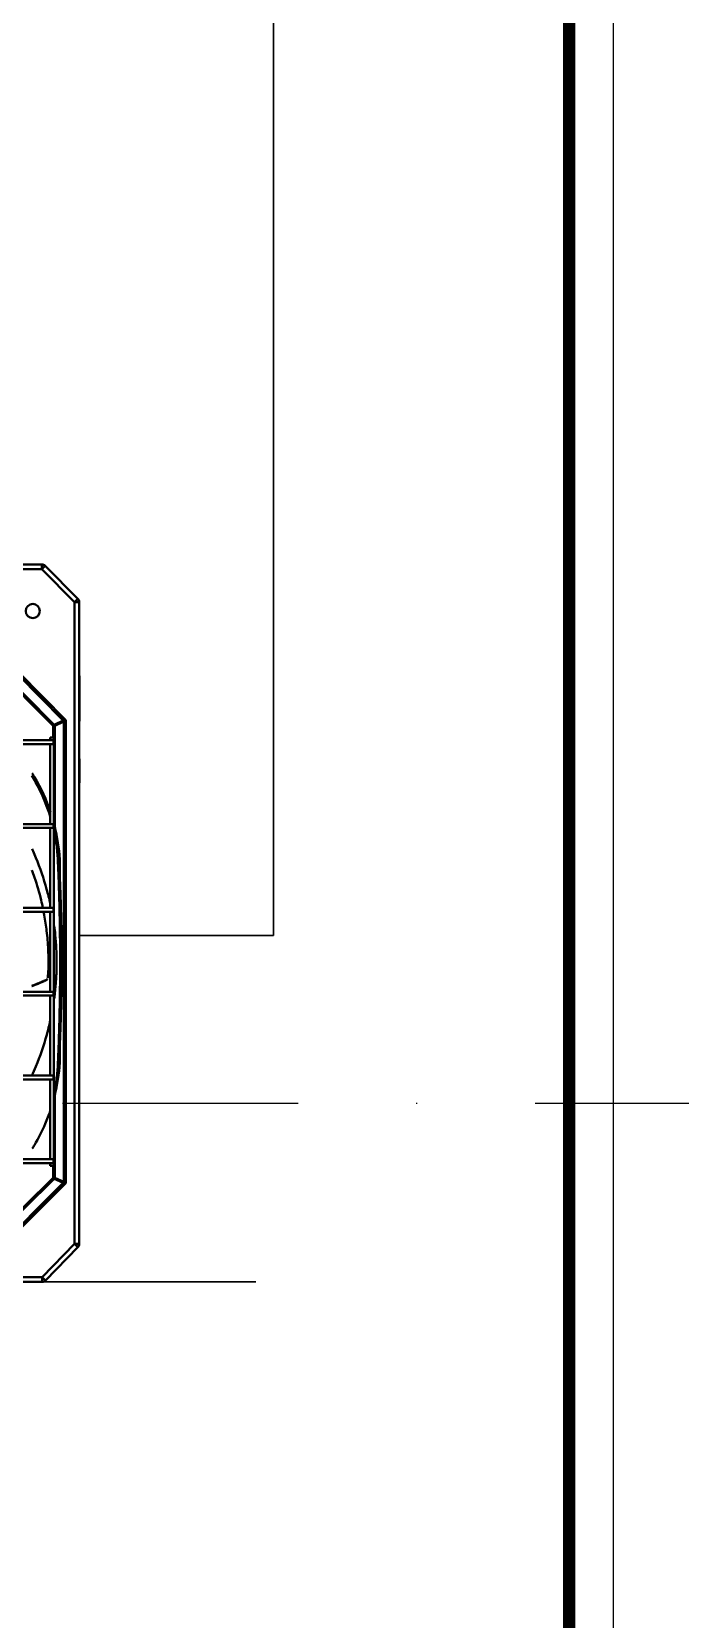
# Model space of a CAD drawing. Extents: x 58467 to 79089, y -33726 to -17391.
# Drawn here: x 78491.4 to 78560.1, y -19793.7 to -19625.5 of the extents above; entities that cross this region are included whole.
import ezdxf
from ezdxf.enums import TextEntityAlignment as Align

# ---------------------------------------------------------------- set-up
doc = ezdxf.new("R2010")
doc.units = 0
doc.header["$LTSCALE"] = 100
doc.linetypes.add('DASHDOT2', pattern=[0.5, 0.25, -0.125, 0, -0.125])
doc.linetypes.add('HIDDEN2', pattern=[0.1875, 0.125, -0.0625])
doc.layers.add('+ENTE-HVAC-VRF-KLİMA BAKIR BORU', color=52, linetype='COPPER_LINE', lineweight=30)
doc.layers.add('+ENTE-ST-DOSEME USTU KONDDRENAJ', color=110, linetype='DOSEMEUSTUKONDENSDRENAJ_LINE', lineweight=40)
for name, color, linetype in [('3-cam', 4, 'Continuous'), ('BA_axis', 5, 'DASHDOT2'), ('DTR', 24, 'Continuous'), ('Kompozit', 122, 'Continuous')]:
    doc.layers.add(name, color=color, linetype=linetype)
doc.styles.add('text1', font='arial.ttf', dxfattribs={"height": 20})
doc.linetypes.add('COPPER_LINE', pattern='A,35,-10,["COPPER",Standard,S=15,R=0,X=-0.075,Y=-7.5],-95', length=140)
doc.linetypes.add('DOSEMEUSTUKONDENSDRENAJ_LINE', pattern='A,300,-40,["CD",Standard,S=15,R=0,X=-35,Y=-7.5],0', length=340)

# ---------------------------------------------------------------- blocks, each defined once
blk = doc.blocks.new('*U176')
blk.add_line((0, 0), (0, -696))
at = {"linetype": 'Continuous', "style": 'text1'}
blk.add_attdef('1', text='', height=40, dxfattribs=at).set_placement((0, 38), align=Align.MIDDLE)
blk = doc.blocks.new('AXIS')
at = {"layer": 'BA_axis', "xscale": -1, "rotation": 270}
blk.add_blockref('*U176', (4176.09, -32187.27), dxfattribs=at)
blk = doc.blocks.new('A$C56216D09')
at = {"layer": '3-cam'}
for p, q in [((3722.2, -2673.37, 1.31), (3722.2, -535.57, 1.31)), ((3722.7, -2673.37, 1.31), (3722.7, -535.57, 1.31)), ((3722.85, -2673.37, 1.31), (3722.85, -535.57, 1.31)), ((3723.35, -535.57, 1.31), (3723.35, -2674.52, 1.31))]:
    blk.add_line(p, q, dxfattribs=at)
at = {"layer": '3-cam', "color": 1, "linetype": 'HIDDEN2', "ltscale": 5, "const_width": 0.152, "elevation": 1.31}
blk.add_lwpolyline([(3722.78, -2673.37), (3722.78, -535.57)], dxfattribs=at)
at = {"layer": 'DTR', "color": 252}
for p, q in [((3722.3, -2673.37, 1.31), (3722.3, -535.52, 1.31)), ((3722.4, -2673.37, 1.31), (3722.4, -535.52, 1.31)), ((3722.5, -2673.37, 1.31), (3722.5, -535.52, 1.31)), ((3722.6, -2673.37, 1.31), (3722.6, -535.52, 1.31)), ((3722.95, -2673.37, 1.31), (3722.95, -535.52, 1.31)), ((3723.05, -2673.37, 1.31), (3723.05, -535.52, 1.31)), ((3723.15, -2673.37, 1.31), (3723.15, -535.52, 1.31)), ((3723.25, -2673.37, 1.31), (3723.25, -535.52, 1.31))]:
    blk.add_line(p, q, dxfattribs=at)
at = {"layer": 'Kompozit', "elevation": 1.31}
blk.add_lwpolyline([(2061.01, -2678.62), (3727.49, -2678.62), (3727.49, -517.73)], dxfattribs=at)
blk = doc.blocks.new('4. KAT SOL')
at = {"layer": '+ENTE-HVAC-VRF-KLİMA BAKIR BORU', "color": 2, "linetype": 'Continuous'}
for p, q in [((54207.6, -32265.08, -3.54), (54207.6, -32422.36, -3.54)), ((54207.6, -32422.36, -3.54), (54187.01, -32422.36, -3.54)), ((54183.08, -32459.05, -3.54), (54205.73, -32459.05, -3.54))]:
    blk.add_line(p, q, dxfattribs=at)
at = {"color": 3}
for p, q in [((54067.03, -32383.05, -3.54), (54183.03, -32383.05, -3.54)), ((54183.03, -32383.55, -3.54), (54067.03, -32383.55, -3.54)), ((54183.03, -32383.05, -3.54), (54183.03, -32383.55, -3.54)), ((54183.39, -32383.2, -3.54), (54183.03, -32383.55, -3.54)), ((54186.51, -32387.03, -3.54), (54183.03, -32383.55, -3.54)), ((54183.39, -32383.2, -3.54), (54186.87, -32386.67, -3.54)), ((54186.87, -32386.67, -3.54), (54186.51, -32387.03, -3.54)), ((54186.51, -32455.03, -3.54), (54186.51, -32387.03, -3.54)), ((54186.51, -32387.03, -3.54), (54187.01, -32387.03, -3.54)), ((54187.01, -32387.03, -3.54), (54187.01, -32455.03, -3.54)), ((54185.31, -32399.58, -3.54), (54177.55, -32391.73, -3.54)), ((54177.59, -32391.47, -3.54), (54185.57, -32399.54, -3.54)), ((54184.25, -32400.13, -3.54), (54177, -32392.88, -3.54)), ((54177.11, -32392.77, -3.54), (54184.36, -32400.02, -3.54)), ((54187.01, -32395.17, -3.54), (54187.03, -32395.17, -3.54)), ((54187.03, -32395.17, -3.54), (54187.03, -32394.87, -3.54)), ((54187.03, -32399.66, -3.54), (54187.03, -32395.17, -3.54)), ((54184.25, -32400.13, -3.54), (54184.36, -32400.02, -3.54)), ((54184.25, -32401.37, -3.54), (54184.25, -32400.13, -3.54)), ((54184.25, -32400.13, -3.54), (54184.4, -32400.13, -3.54)), ((54184.36, -32400.02, -3.54), (54185.31, -32399.58, -3.54)), ((54185.36, -32399.69, -3.54), (54184.4, -32400.13, -3.54)), ((54184.4, -32400.13, -3.54), (54184.4, -32410.77, -3.54)), ((54185.31, -32399.58, -3.54), (54185.57, -32399.54, -3.54)), ((54185.57, -32399.54, -3.54), (54185.36, -32399.69, -3.54)), ((54185.36, -32448.44, -3.54), (54185.36, -32399.69, -3.54)), ((54185.57, -32399.54, -3.54), (54185.57, -32448.6, -3.54)), ((54184.26, -32401.67, -3.54), (54065.9, -32401.67, -3.54)), ((54065.9, -32402.07, -3.54), (54184.26, -32402.07, -3.54)), ((54183.92, -32401.37, -3.54), (54183.92, -32401.67, -3.54)), ((54184.32, -32401.37, -3.54), (54183.92, -32401.37, -3.54)), ((54183.92, -32402.07, -3.54), (54183.92, -32410.55, -3.54)), ((54184.26, -32401.87, -3.54), (54184.26, -32401.67, -3.54)), ((54184.26, -32402.07, -3.54), (54184.26, -32401.87, -3.54)), ((54184.32, -32446.76, -3.54), (54184.32, -32401.37, -3.54)), ((54187.03, -32405.84, -3.54), (54187.03, -32403.65, -3.54)), ((54187.01, -32405.84, -3.54), (54187.03, -32405.84, -3.54)), ((54187.03, -32406.14, -3.54), (54187.03, -32405.84, -3.54)), ((54184.26, -32410.55, -3.54), (54065.9, -32410.55, -3.54)), ((54184.26, -32410.75, -3.54), (54184.26, -32410.55, -3.54)), ((54065.9, -32410.95, -3.54), (54184.26, -32410.95, -3.54)), ((54183.92, -32410.95, -3.54), (54183.92, -32419.43, -3.54)), ((54184.26, -32410.95, -3.54), (54184.26, -32410.75, -3.54)), ((54184.26, -32419.43, -3.54), (54065.9, -32419.43, -3.54)), ((54065.9, -32419.83, -3.54), (54184.26, -32419.83, -3.54)), ((54183.92, -32419.83, -3.54), (54183.92, -32428.31, -3.54)), ((54184.26, -32419.63, -3.54), (54184.26, -32419.43, -3.54)), ((54184.26, -32419.83, -3.54), (54184.26, -32419.63, -3.54)), ((54184.26, -32428.31, -3.54), (54065.9, -32428.31, -3.54)), ((54065.9, -32428.71, -3.54), (54184.26, -32428.71, -3.54)), ((54183.92, -32428.71, -3.54), (54183.92, -32437.19, -3.54)), ((54184.26, -32428.51, -3.54), (54184.26, -32428.31, -3.54)), ((54184.26, -32428.71, -3.54), (54184.26, -32428.51, -3.54)), ((54184.26, -32437.19, -3.54), (54065.9, -32437.19, -3.54)), ((54184.26, -32437.39, -3.54), (54184.26, -32437.19, -3.54)), ((54184.26, -32437.59, -3.54), (54184.26, -32437.39, -3.54)), ((54065.9, -32437.59, -3.54), (54184.26, -32437.59, -3.54)), ((54183.92, -32437.59, -3.54), (54183.92, -32446.06, -3.54)), ((54184.4, -32439.33, -3.54), (54184.4, -32448.01, -3.54)), ((54184.26, -32446.06, -3.54), (54065.9, -32446.06, -3.54)), ((54065.9, -32446.46, -3.54), (54184.26, -32446.46, -3.54)), ((54183.92, -32446.46, -3.54), (54183.92, -32446.76, -3.54)), ((54184.32, -32446.76, -3.54), (54183.92, -32446.76, -3.54)), ((54184.25, -32448.01, -3.54), (54184.25, -32446.76, -3.54)), ((54184.26, -32446.26, -3.54), (54184.26, -32446.06, -3.54)), ((54184.26, -32446.46, -3.54), (54184.26, -32446.26, -3.54)), ((54177, -32455.16, -3.54), (54184.25, -32448.01, -3.54)), ((54184.36, -32448.12, -3.54), (54177.11, -32455.27, -3.54)), ((54177.55, -32456.32, -3.54), (54185.31, -32448.55, -3.54)), ((54185.57, -32448.6, -3.54), (54177.59, -32456.57, -3.54)), ((54184.25, -32448.01, -3.54), (54184.4, -32448.01, -3.54)), ((54184.25, -32448.01, -3.54), (54184.36, -32448.12, -3.54)), ((54185.31, -32448.55, -3.54), (54184.36, -32448.12, -3.54)), ((54184.4, -32448.01, -3.54), (54185.36, -32448.44, -3.54)), ((54185.57, -32448.6, -3.54), (54185.31, -32448.55, -3.54)), ((54185.36, -32448.44, -3.54), (54185.57, -32448.6, -3.54)), ((54183.08, -32458.55, -3.54), (54186.51, -32455.03, -3.54)), ((54186.87, -32455.38, -3.54), (54183.43, -32458.91, -3.54)), ((54186.51, -32455.03, -3.54), (54187.01, -32455.03, -3.54)), ((54186.51, -32455.03, -3.54), (54186.87, -32455.38, -3.54)), ((54067.03, -32458.55, -3.54), (54183.08, -32458.55, -3.54)), ((54183.08, -32459.05, -3.54), (54067.03, -32459.05, -3.54)), ((54183.08, -32458.55, -3.54), (54183.43, -32458.91, -3.54)), ((54183.08, -32458.55, -3.54), (54183.08, -32459.05, -3.54))]:
    blk.add_line(p, q, dxfattribs=at)
blk.add_circle((54182.08, -32387.98, -3.54), 0.75, dxfattribs=at)
at = {"color": 3, "extrusion": (0, 0, -1)}
for centre, radius, start, end in [((-54183.03, -32383.55, 3.54), 0.5, 90, 135), ((-54186.51, -32387.03, 3.54), 0.5, 135, 180), ((-54186.95, -32394.87, 3.54), 0.08, 138.5895, 180), ((-54186.51, -32455.03, 3.54), 0.5, 180, 225), ((-54183.08, -32458.55, 3.54), 0.5, 225, 270)]:
    blk.add_arc(centre, radius, start, end, dxfattribs=at)
at = {"color": 3}
blk.add_arc((54186.95, -32406.14, -3.54), 0.08, 318.5895, 0, dxfattribs=at)
for centre, major_axis, start_param, end_param in [((54184.25, -32400.13, -3.54), (-0.084, 0.203), 4.438375, 4.986403), ((54185.2, -32399.69, -3.54), (-0.084, 0.203), 4.438375, 4.986403), ((54184.25, -32448.01, -3.54), (-0.084, -0.203), 1.296782, 1.844811), ((54185.2, -32448.44, -3.54), (-0.084, -0.203), 1.296782, 1.844811)]:
    blk.add_ellipse(centre, major_axis=major_axis, ratio=0.678598, start_param=start_param, end_param=end_param, dxfattribs=at)
for points, knots in [([(54183.94, -32409.78, -3.54), (54183.94, -32409.77, -3.54), (54183.93, -32409.76, -3.54), (54183.62, -32408.75, -3.54), (54183.23, -32407.77, -3.54), (54182.52, -32406.35, -3.54), (54182.26, -32405.87, -3.54), (54181.97, -32405.41, -3.54)], [0, 0, 0, 0, 0.009339, 0.009339, 0.659059, 0.659059, 1, 1, 1, 1]), ([(54183.97, -32409.28, -3.54), (54183.53, -32407.99, -3.54), (54182.97, -32406.75, -3.54), (54182.18, -32405.43, -3.54), (54182.09, -32405.29, -3.54), (54182, -32405.14, -3.54)], [0, 0, 0, 0, 0.888688, 0.888688, 1, 1, 1, 1]), ([(54184.98, -32425.17, -3.54), (54184.98, -32423.1, -3.54), (54184.95, -32421.03, -3.54), (54184.87, -32417.92, -3.54), (54184.84, -32416.88, -3.54), (54184.78, -32415.33, -3.54), (54184.76, -32414.81, -3.54), (54184.71, -32413.78, -3.54), (54184.66, -32413.27, -3.54), (54184.53, -32412.29, -3.54), (54184.45, -32411.82, -3.54), (54184.35, -32411.36, -3.54)], [0, 0, 0, 0, 0.44833, 0.44833, 0.672495, 0.672495, 0.784577, 0.784577, 0.89666, 0.89666, 1, 1, 1, 1]), ([(54184.4, -32410.77, -3.54), (54184.69, -32411.93, -3.54), (54184.87, -32413.1, -3.54), (54184.98, -32414.88, -3.54), (54184.91, -32415.48, -3.54), (54184.97, -32416.67, -3.54), (54184.99, -32417.27, -3.54), (54185.1, -32420.26, -3.54), (54185.15, -32422.65, -3.54), (54185.15, -32425.05, -3.54)], [0, 0, 0, 0, 0.25, 0.25, 0.375, 0.375, 0.5, 0.5, 1, 1, 1, 1]), ([(54182, -32413.17, -3.54), (54182.03, -32413.25, -3.54), (54182.18, -32413.57, -3.54), (54182.77, -32414.96, -3.54), (54183.41, -32416.82, -3.54), (54183.82, -32418.47, -3.54), (54183.94, -32418.99, -3.54)], [0, 0, 0, 0, 0.043362, 0.168663, 0.74173, 1, 1, 1, 1]), ([(54183.15, -32419.43, -3.54), (54183.09, -32419.16, -3.54), (54182.85, -32418.08, -3.54), (54182.47, -32416.74, -3.54), (54182.09, -32415.68, -3.54), (54181.99, -32415.42, -3.54)], [0, 0, 0, 0, 0.204786, 0.80511, 1, 1, 1, 1]), ([(54183.67, -32426.83, -3.54), (54183.7, -32426.53, -3.54), (54183.74, -32425.94, -3.54), (54183.74, -32424.94, -3.54), (54183.72, -32423.9, -3.54), (54183.65, -32422.84, -3.54), (54183.53, -32421.64, -3.54), (54183.38, -32420.64, -3.54), (54183.25, -32419.96, -3.54), (54183.23, -32419.83, -3.54)], [0, 0, 0, 0, 0.125694, 0.246952, 0.424132, 0.567334, 0.705272, 0.945108, 1, 1, 1, 1]), ([(54184.35, -32421.32, -3.54), (54184.39, -32421.64, -3.54), (54184.49, -32422.44, -3.54), (54184.59, -32423.73, -3.54), (54184.6, -32424.69, -3.54), (54184.61, -32425.17, -3.54)], [0, 0, 0, 0, 0.254972, 0.625378, 1, 1, 1, 1]), ([(54184.61, -32425.17, -3.54), (54184.6, -32425.45, -3.54), (54184.6, -32425.99, -3.54), (54184.56, -32426.81, -3.54), (54184.51, -32427.63, -3.54), (54184.43, -32428.36, -3.54), (54184.37, -32428.83, -3.54), (54184.35, -32429.03, -3.54)], [0, 0, 0, 0, 0.213165, 0.424969, 0.635409, 0.844484, 1, 1, 1, 1]), ([(54184.39, -32438.8, -3.54), (54184.46, -32438.42, -3.54), (54184.53, -32438.05, -3.54), (54184.65, -32437.15, -3.54), (54184.7, -32436.63, -3.54), (54184.76, -32435.59, -3.54), (54184.78, -32435.07, -3.54), (54184.84, -32433.51, -3.54), (54184.87, -32432.47, -3.54), (54184.95, -32429.34, -3.54), (54184.98, -32427.26, -3.54), (54184.98, -32425.17, -3.54)], [0, 0, 0, 0, 0.084354, 0.084354, 0.19881, 0.19881, 0.313265, 0.313265, 0.542177, 0.542177, 1, 1, 1, 1]), ([(54185.15, -32425.05, -3.54), (54185.15, -32427.45, -3.54), (54185.1, -32429.84, -3.54), (54184.99, -32432.84, -3.54), (54184.97, -32433.44, -3.54), (54184.91, -32434.63, -3.54), (54184.98, -32435.23, -3.54), (54184.87, -32437.01, -3.54), (54184.69, -32438.18, -3.54), (54184.4, -32439.33, -3.54)], [0, 0, 0, 0, 0.5, 0.5, 0.625, 0.625, 0.75, 0.75, 1, 1, 1, 1]), ([(54181.97, -32427.69, -3.54), (54182.02, -32427.67, -3.54), (54182.28, -32427.58, -3.54), (54182.62, -32427.44, -3.54), (54182.98, -32427.29, -3.54), (54183.15, -32427.2, -3.54), (54183.27, -32427.14, -3.54), (54183.35, -32427.11, -3.54), (54183.45, -32427.1, -3.54), (54183.49, -32427.09, -3.54), (54183.51, -32427.09, -3.54)], [0, 0, 0, 0, 0.085996, 0.432677, 0.579521, 0.710147, 0.777201, 0.826739, 0.904569, 1, 1, 1, 1]), ([(54181.97, -32427.73, -3.54), (54181.99, -32427.72, -3.54), (54182.06, -32427.69, -3.54), (54182.14, -32427.66, -3.54), (54182.22, -32427.63, -3.54), (54182.3, -32427.61, -3.54), (54182.37, -32427.58, -3.54), (54182.46, -32427.54, -3.54), (54182.53, -32427.51, -3.54), (54182.61, -32427.48, -3.54), (54182.67, -32427.46, -3.54), (54182.73, -32427.43, -3.54), (54182.8, -32427.4, -3.54), (54182.86, -32427.37, -3.54), (54182.93, -32427.34, -3.54), (54182.98, -32427.32, -3.54), (54183.03, -32427.3, -3.54), (54183.08, -32427.28, -3.54), (54183.13, -32427.26, -3.54), (54183.18, -32427.24, -3.54), (54183.22, -32427.22, -3.54), (54183.26, -32427.2, -3.54), (54183.3, -32427.18, -3.54), (54183.34, -32427.17, -3.54), (54183.35, -32427.16, -3.54), (54183.36, -32427.16, -3.54)], [0, 0, 0, 0, 0.047147, 0.107974, 0.148526, 0.189077, 0.249904, 0.290456, 0.351283, 0.391834, 0.432386, 0.472937, 0.513489, 0.574316, 0.614867, 0.655419, 0.69597, 0.736522, 0.777073, 0.817625, 0.858176, 0.898727, 0.939279, 0.97983, 1, 1, 1, 1]), ([(54183.38, -32427.15, -3.54), (54183.41, -32427.13, -3.54), (54183.47, -32427.1, -3.54), (54183.55, -32427.06, -3.54), (54183.6, -32427, -3.54), (54183.63, -32426.95, -3.54), (54183.64, -32426.92, -3.54)], [0, 0, 0, 0, 0.181976, 0.413188, 0.708779, 1, 1, 1, 1]), ([(54183.94, -32431.35, -3.54), (54183.83, -32431.86, -3.54), (54183.42, -32433.52, -3.54), (54182.74, -32435.47, -3.54), (54182.13, -32436.88, -3.54), (54181.98, -32437.2, -3.54)], [0, 0, 0, 0, 0.254796, 0.827092, 1, 1, 1, 1]), ([(54182.03, -32444.93, -3.54), (54182.1, -32444.8, -3.54), (54182.18, -32444.68, -3.54), (54182.68, -32443.83, -3.54), (54183.07, -32443.07, -3.54), (54183.6, -32441.84, -3.54), (54183.77, -32441.38, -3.54), (54183.94, -32440.91, -3.54)], [0, 0, 0, 0, 0.098577, 0.098577, 0.666537, 0.666537, 1, 1, 1, 1])]:
    blk.add_open_spline(points, degree=3, knots=knots, dxfattribs=at)
for points in [[(54184.4, -32410.77, -3.54), (54184.38, -32410.66, -3.54), (54184.35, -32410.56, -3.54), (54184.32, -32410.45, -3.54)], [(54184.32, -32439.66, -3.54), (54184.35, -32439.55, -3.54), (54184.38, -32439.44, -3.54), (54184.4, -32439.33, -3.54)]]:
    blk.add_open_spline(points, degree=3, dxfattribs=at)

msp = doc.modelspace()

# ---------------------------------------------------------------- block references
at = {"layer": '+ENTE-ST-DOSEME USTU KONDDRENAJ', "color": 3, "linetype": 'Continuous'}
msp.add_blockref('4. KAT SOL', (24309.41, 12701.08), dxfattribs=at)
msp.add_blockref('A$C56216D09', (74825.57, -18634.53, -1.31))
at = {"layer": 'BA_axis'}
msp.add_blockref('AXIS', (74644.15, 12448.2), dxfattribs=at)

doc.saveas('drawing.dxf')
